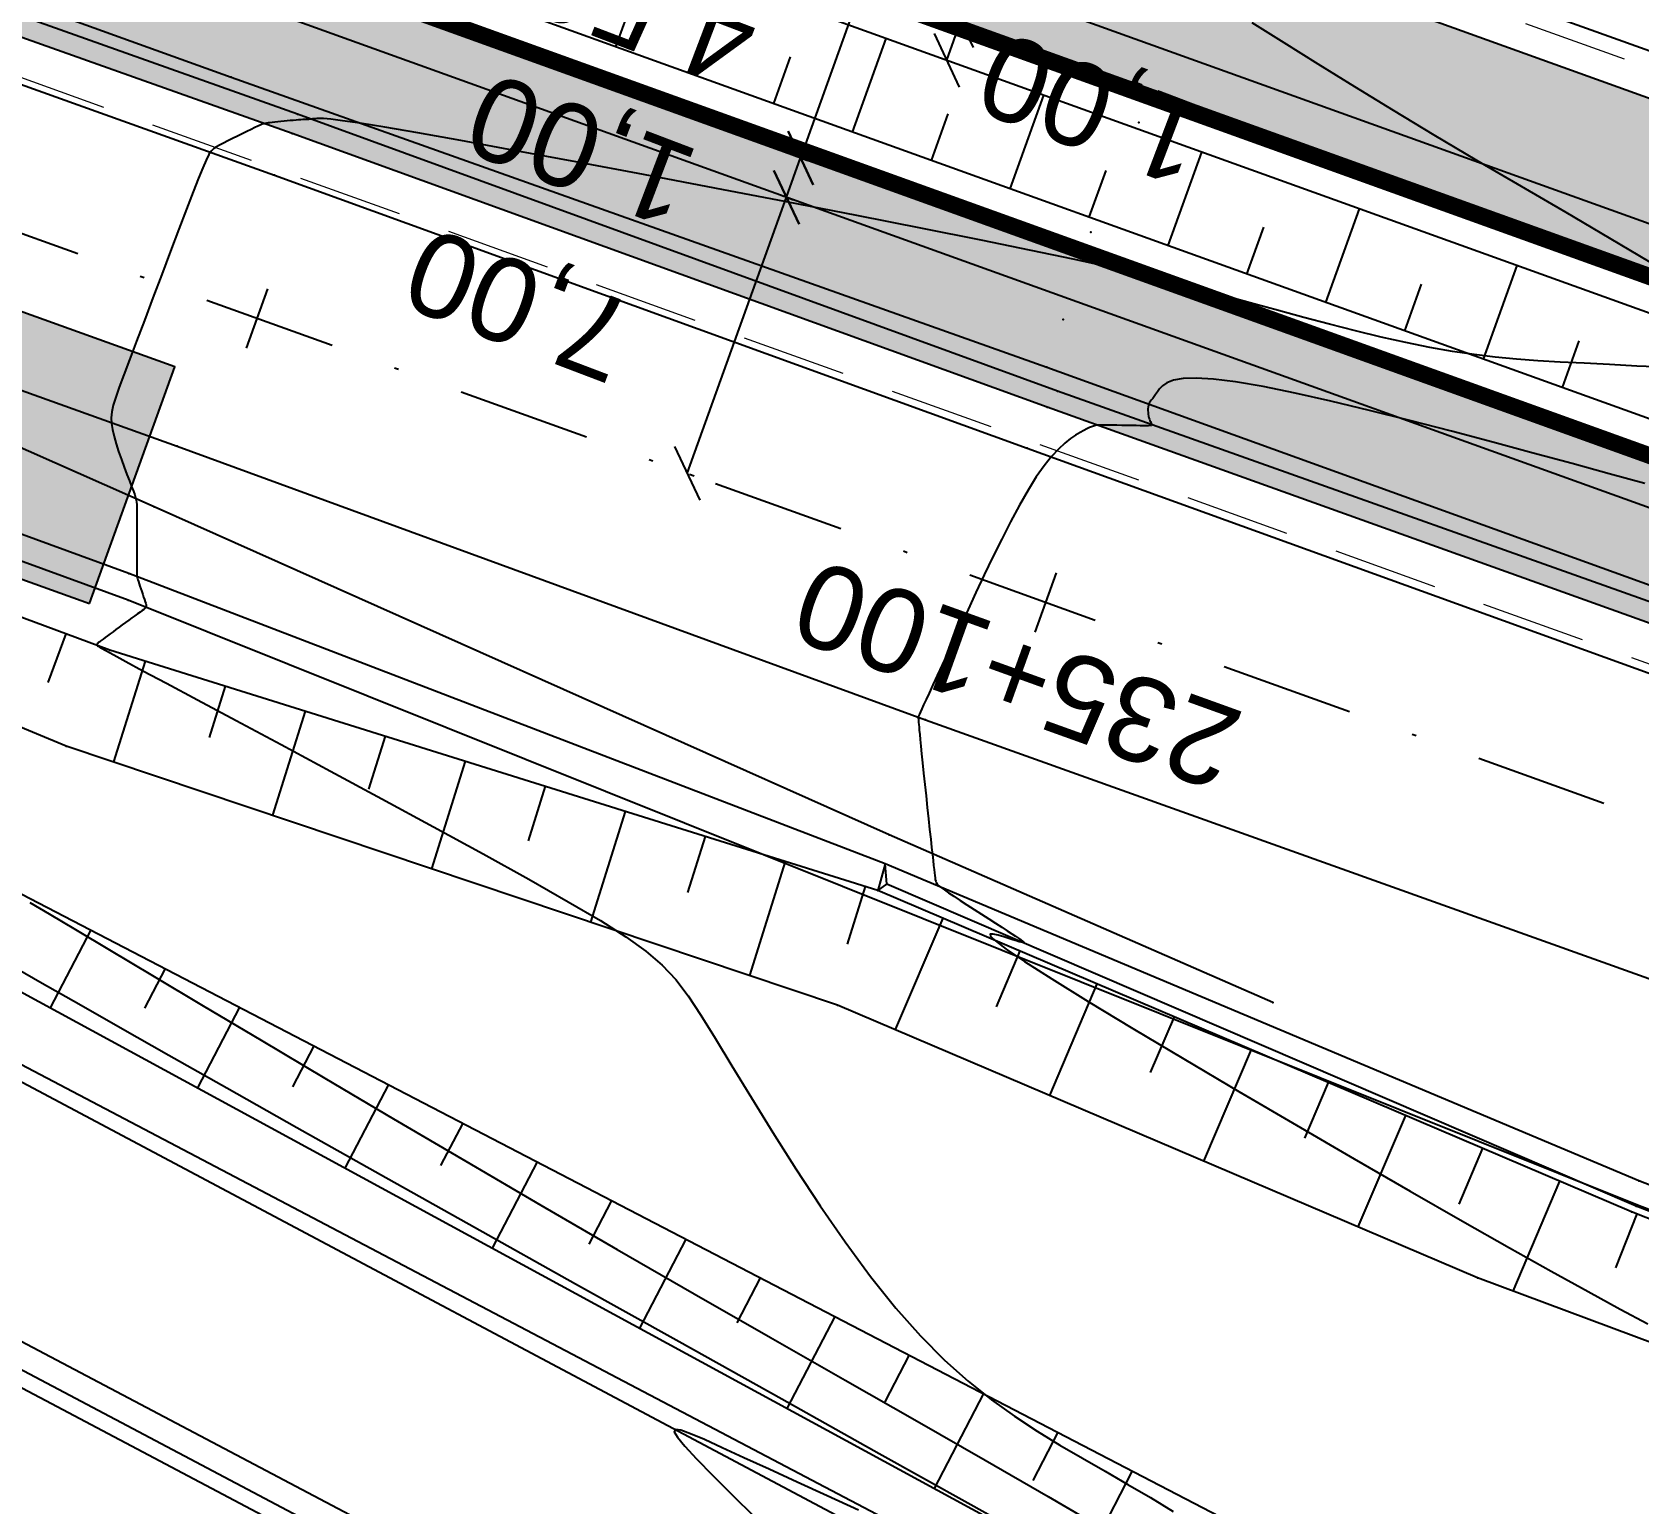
# Model space of a CAD drawing. Header units: metres. Extents: x 820373 to 834957, y 7564678 to 7566875.
# Drawn here: x 821713.69 to 821752.02, y 7564803.02 to 7564838.13 of the extents above; entities that cross this region are included whole.
import ezdxf
from ezdxf.enums import TextEntityAlignment as Align

# ---------------------------------------------------------------- set-up
doc = ezdxf.new("R2010")
doc.units = ezdxf.units.M
for name, pattern in [('XREF_GEO$0$DASHDOT', [25.4, 12.7, -6.35, 0, -6.35]), ('XREF_GEO$0$DASHED2', [0.375, 0.25, -0.125]), ('XREF_GEO$0$DGNStyle3', [83.551646, 59.679747, -23.871899])]:
    doc.linetypes.add(name, pattern=pattern)
for name, color, linetype, lineweight in [('XREF_GEO$0$COTAS', 42, 'Continuous', 0), ('XREF_GEO$0$F-HZ-ARRED-VALETA', 11, 'Continuous', 0), ('XREF_GEO$0$F-HZ-FAIXA', 11, 'XREF_GEO$0$DGNStyle3', 0)]:
    doc.layers.add(name, color=color, linetype=linetype, lineweight=lineweight)
for name, color, linetype in [('XREF_GEO$0$F-HZ-ACOSTAMENTO', 73, 'Continuous'), ('XREF_GEO$0$F-HZ-BARREIRA', 107, 'Continuous'), ('XREF_GEO$0$F-HZ-BORDO', 165, 'Continuous'), ('XREF_GEO$0$F-HZ-EIXO', 42, 'XREF_GEO$0$DASHDOT'), ('XREF_GEO$0$F-HZ-ESTACA', 73, 'Continuous'), ('XREF_GEO$0$F-HZ-OFFSET', 11, 'Continuous'), ('XREF_PAV$0$P-TH01_FXAD_227.95_237.15_C_PAV.TIPO-V', 214, 'Continuous'), ('XREF_PAV$0$P-TH01_FXAD_230.75_240.70_D_PAV.TIPO-V', 214, 'Continuous'), ('XREF_SON$0$P-PI_PROGRAMADO', 176, 'Continuous'), ('XREF_TOP$0$T-HD-VALETA_SARJETA', 132, 'Continuous'), ('XREF_TOP$0$T-HG-BARRANCO', 23, 'Continuous'), ('XREF_TOP$0$T-HG-CRISTA', 23, 'Continuous'), ('XREF_TOP$0$T-HG-PÉ', 23, 'Continuous'), ('XREF_TOP$0$T-HM-COTA', 252, 'Continuous'), ('XREF_TOP$0$T-HM-CURVA_INTERMEDIÁRIA', 252, 'Continuous'), ('XREF_TOP$0$T-HM-CURVA_MESTRA', 23, 'Continuous'), ('XREF_TOP$0$T-OA-DEFENSA', 31, 'Continuous'), ('XREF_TOP$0$T-SI-FAIXA', 23, 'Continuous'), ('XREF_TOP$0$T-SV-GUARD_RAIL', 23, 'Continuous'), ('XREF_TOP$0$T-SV-RUA_PAVIMENTADA', 23, 'Continuous')]:
    doc.layers.add(name, color=color, linetype=linetype)
doc.styles.add('XREF_GEO$0$ARIAL', font='arial.ttf')
doc.styles.add('XREF_GEO$0$Standard', font='arial.ttf')
doc.styles.add('XREF_GEO$0$Style-Arial', font='arial.ttf')
doc.styles.add('XREF_SON$0$ARIAL-1', font='arial.ttf')
doc.dimstyles.new('XREF_GEO$0$Standard', dxfattribs={"dimtxt": 0.18, "dimasz": 0.18, "dimexe": 0.18, "dimexo": 0.0625, "dimgap": 0.09, "dimtad": 0, "dimtih": 1, "dimtoh": 1, "dimdec": 4, "dimzin": 0, "dimdsep": 46, "dimtxsty": 'XREF_GEO$0$Standard', "dimcen": 0.09, "dimadec": 0, "dimazin": 0, "dimtfac": 1, "dimtdec": 4, "dimtofl": 0, "dimtmove": 0, "dimatfit": 3, "dimfxl": 1, "dimtolj": 1, "dimtzin": 0, "dimarcsym": 0})

# ---------------------------------------------------------------- blocks, each defined once
blk = doc.blocks.new('XREF_TOP$0$PONTO')
at = {"layer": 'XREF_TOP$0$T-HM-COTA'}
blk.add_point((0, 0), dxfattribs=at)
blk = doc.blocks.new('XREF_TOP')
at = {"layer": 'XREF_TOP$0$T-OA-DEFENSA', "transparency": 33554610}
h = blk.add_hatch(dxfattribs=at)
h.set_pattern_fill('AR-CONC', color=256, scale=0.25)
h.set_pattern_definition([(50, (0, 0), (1.7931504565, -0.15688033746), [0.1875, -2.0625]), (355, (0, 0), (-0.34687833403, 1.88048033425), [0.15, -1.65]), (100.45144446, (0.1494, -0.013), (1.4462721168, 1.72359997742), [0.15935048, -1.75285528]), (46.1842, (0, 0.5), (2.6681033267, -0.413798202), [0.28125, -3.09375]), (96.63563549, (0.2223, 0.4655), (2.3366548642, 2.4352965019), [0.239025855, -2.6292844]), (351.18416399, (0, 0.5), (2.3366548626, 2.4352965007), [0.225, -2.4750000025]), (21, (0.25, 0.375), (1.4922676303, -1.00654722666), [0.1875, -2.0625]), (326, (0.25, 0.375), (0.6082883298, 1.8128751126), [0.15, -1.65]), (71.45144474, (0.3744, 0.2911), (2.10055594182, 0.806327882), [0.159350475, -1.75285528]), (37.5, (0, 0), (0.030399638293, 0.83223463458), [0, -1.63, 0, -1.675, 0, -1.65625]), (7.5, (0, 0), (0.65767384361, 0.98602927971), [0, -0.955, 0, -1.5925, 0, -0.63125]), (327.5, (-0.5575, 0), (1.33455609043, -0.056387179336), [0, -0.625, 0, -1.95, 0, -2.5875]), (317.5, (-0.8075, 0), (1.45796542336, 0.25026245583), [0, -0.8125, 0, -1.295, 0, -1.8375])])
h.paths.add_polyline_path([(821172.574, 7565033.444), (821172.429, 7565033.04), (821190.536, 7565026.586), (821208.404, 7565020.208), (821226.574, 7565013.634), (821246.931, 7565006.231), (821265.304, 7564999.639), (821282.189, 7564993.678), (821304.076, 7564985.676), (821321.881, 7564979.311), (821341.651, 7564972.154), (821360.312, 7564965.422), (821378.22, 7564959.057), (821396.629, 7564952.39), (821418.184, 7564944.679), (821437.102, 7564937.89), (821455.234, 7564931.345), (821474.165, 7564924.527), (821491.7, 7564918.232), (821509.747, 7564911.684), (821528.163, 7564905.101), (821548.58, 7564897.727), (821566.649, 7564891.261), (821584.234, 7564884.946), (821607.538, 7564876.54), (821625.681, 7564869.957), (821643.393, 7564863.626), (821662.119, 7564856.809), (821680.072, 7564850.545), (821701.679, 7564842.692), (821720.022, 7564836.174), (821738.15, 7564829.562), (821756.034, 7564823.201), (821773.408, 7564816.895), (821796.267, 7564808.374), (821809.665, 7564803.38), (821809.93, 7564803.685), (821795.731, 7564808.991), (821773.86, 7564817.146), (821755.213, 7564823.876), (821737.897, 7564830.132), (821718.44, 7564837.056), (821701.072, 7564843.311), (821678.007, 7564851.629), (821661.079, 7564857.674), (821641.585, 7564864.709), (821624.397, 7564870.958), (821606.792, 7564877.336), (821584.88, 7564885.176), (821565.558, 7564892.111), (821548.772, 7564898.134), (821529.124, 7564905.299), (821509.708, 7564912.285), (821489.689, 7564919.488), (821471.871, 7564925.977), (821453.576, 7564932.462), (821436.443, 7564938.613), (821417.687, 7564945.326), (821394.707, 7564953.597), (821377.621, 7564959.792), (821359.587, 7564966.28), (821340.149, 7564973.165), (821322.365, 7564979.56), (821301.966, 7564986.976), (821282.242, 7564994.094), (821263.992, 7565000.725), (821245.445, 7565007.414), (821226.056, 7565014.586), (821208.678, 7565020.567), (821189.899, 7565027.261)])
at = {"layer": 'XREF_TOP$0$T-HD-VALETA_SARJETA'}
for points in [[(821809.665, 7564803.38, 851.144), (821809.528, 7564803.153, 851.119), (821796.225, 7564808.081, 850.588), (821773.322, 7564816.464, 849.592), (821755.951, 7564822.705, 848.805), (821737.905, 7564829.178, 847.945), (821719.889, 7564835.708, 847.039), (821701.472, 7564842.254, 845.998), (821679.836, 7564850.1, 844.741), (821662.013, 7564856.466, 843.667), (821643.271, 7564863.14, 842.629), (821625.457, 7564869.557, 841.616), (821607.368, 7564876.121, 840.667), (821584.079, 7564884.425, 839.466)], [(821792.288, 7564796.055, 850.524), (821768.998, 7564804.13, 849.506), (821752.017, 7564810.722, 848.797), (821734.037, 7564818.284, 847.942)], [(821792.035, 7564795.411, 850.42), (821768.787, 7564803.602, 849.359), (821751.954, 7564810.122, 848.67), (821734.08, 7564817.801, 847.842)], [(821768.689, 7564803.327, 849.495), (821751.847, 7564809.982, 848.781), (821733.867, 7564817.652, 847.925)]]:
    blk.add_polyline3d(points, dxfattribs=at)
blk.add_polyline3d([(821733.867, 7564817.652, 847.925), (821734.08, 7564817.801, 847.842), (821734.037, 7564818.284, 847.942)], close=True, dxfattribs=at)
at = {"layer": 'XREF_TOP$0$T-HG-BARRANCO'}
for p, q in [((821714.494, 7564823.772), (821714.064, 7564822.615)), ((821716.384, 7564823.12), (821715.632, 7564820.717)), ((821718.293, 7564822.523), (821717.911, 7564821.302)), ((821720.202, 7564821.926), (821719.425, 7564819.443)), ((821722.11, 7564821.329), (821721.716, 7564820.068)), ((821724.019, 7564820.732), (821723.218, 7564818.169)), ((821725.928, 7564820.135), (821725.521, 7564818.834)), ((821727.837, 7564819.538), (821727.01, 7564816.896)), ((821729.746, 7564818.941), (821729.326, 7564817.6)), ((821731.655, 7564818.344), (821730.803, 7564815.622)), ((821733.563, 7564817.747), (821733.131, 7564816.366)), ((821735.414, 7564816.992), (821734.278, 7564814.33)), ((821715.088, 7564816.712), (821714.121, 7564814.852)), ((821737.254, 7564816.207), (821736.686, 7564814.877)), ((821716.862, 7564815.79), (821716.37, 7564814.843)), ((821739.093, 7564815.422), (821737.958, 7564812.761)), ((821718.637, 7564814.867), (821717.636, 7564812.94)), ((821740.933, 7564814.638), (821740.365, 7564813.307)), ((821720.412, 7564813.945), (821719.903, 7564812.965)), ((821742.772, 7564813.853), (821741.637, 7564811.193)), ((821722.187, 7564813.023), (821721.15, 7564811.029)), ((821744.612, 7564813.068), (821744.045, 7564811.738)), ((821723.961, 7564812.101), (821723.435, 7564811.087)), ((821746.451, 7564812.283), (821745.317, 7564809.624)), ((821748.291, 7564811.499), (821747.724, 7564810.169)), ((821725.736, 7564811.179), (821724.665, 7564809.118)), ((821750.131, 7564810.714), (821749.013, 7564808.093)), ((821727.511, 7564810.256), (821726.967, 7564809.209)), ((821751.972, 7564809.932), (821751.465, 7564808.649)), ((821729.285, 7564809.334), (821728.18, 7564807.207)), ((821731.06, 7564808.412), (821730.499, 7564807.332)), ((821732.835, 7564807.49), (821731.695, 7564805.295)), ((821734.61, 7564806.568), (821734.031, 7564805.454)), ((821736.384, 7564805.646), (821735.209, 7564803.384)), ((821738.159, 7564804.723), (821737.563, 7564803.576)), ((821739.934, 7564803.801), (821738.724, 7564801.473))]:
    blk.add_line(p, q, dxfattribs=at)
at = {"layer": 'XREF_TOP$0$T-HG-CRISTA'}
for points in [[(821733.867, 7564817.652, 847.925), (821715.541, 7564823.384, 847.019), (821695.325, 7564830.885, 845.856), (821672.502, 7564837.941, 844.247)], [(821680.408, 7564832.037, 844.365), (821693.42, 7564826.744, 844.974), (821713.232, 7564817.676, 846.034), (821743.248, 7564802.079, 847.401), (821749.416, 7564796.627, 847.52), (821751.753, 7564795.964, 847.377), (821754.761, 7564795.387, 847.26), (821757.93, 7564795.987, 847.144), (821760.704, 7564798.099, 847.452), (821763.182, 7564801.018, 847.759)]]:
    blk.add_polyline3d(points, dxfattribs=at)
at = {"layer": 'XREF_TOP$0$T-HG-PÉ'}
for points in [[(821799.502, 7564784.209, 844.965), (821795.333, 7564784.556, 845.17), (821791.394, 7564785.862, 845.375), (821781.604, 7564790.186, 845.694), (821773.359, 7564795.169, 846.329), (821766.158, 7564798.783, 846.904), (821763.182, 7564801.018, 847.759), (821754.561, 7564806.02, 847.977), (821748.172, 7564808.407, 847.683), (821732.904, 7564814.916, 847.222), (821714.504, 7564821.096, 846.287), (821694.718, 7564829.313, 845.274), (821672.502, 7564837.941, 844.247)], [(821680.408, 7564832.037, 844.365), (821693.062, 7564825.731, 844.342), (821712.57, 7564815.695, 844.668), (821742.104, 7564799.635, 844.993), (821751.592, 7564789.055, 845.198)]]:
    blk.add_polyline3d(points, dxfattribs=at)
at = {"layer": 'XREF_TOP$0$T-HM-CURVA_INTERMEDIÁRIA', "flags": 128}
for points in [[(821713.637, 7564817.365), (821714.097, 7564817.092), (821714.721, 7564816.72), (821715.535, 7564816.234), (821716.558, 7564815.623), (821717.773, 7564814.898), (821719.153, 7564814.075), (821720.674, 7564813.172), (821722.31, 7564812.205), (821724.034, 7564811.191), (821725.822, 7564810.146), (821727.647, 7564809.087), (821729.484, 7564808.029), (821731.307, 7564806.986), (821733.089, 7564805.969), (821734.805, 7564804.99), (821736.428, 7564804.061), (821737.931, 7564803.193), (821739.29, 7564802.397)], [(821742.785, 7564838.359), (821743.547, 7564837.88), (821744.365, 7564837.37), (821745.235, 7564836.831), (821746.157, 7564836.266), (821747.129, 7564835.68), (821748.149, 7564835.075), (821749.21, 7564834.455), (821750.278, 7564833.834), (821751.316, 7564833.224), (821752.287, 7564832.638)], [(821752.634, 7564830.135), (821751.97, 7564830.161), (821751.319, 7564830.195), (821750.712, 7564830.227), (821750.147, 7564830.257), (821749.613, 7564830.29), (821749.099, 7564830.329), (821748.595, 7564830.376), (821748.089, 7564830.436), (821747.572, 7564830.511), (821747.032, 7564830.606), (821746.463, 7564830.721), (821745.869, 7564830.854), (821745.259, 7564831.002), (821744.643, 7564831.158), (821744.028, 7564831.321), (821743.424, 7564831.484), (821742.839, 7564831.644), (821742.283, 7564831.798), (821741.756, 7564831.941), (821741.234, 7564832.079), (821740.682, 7564832.219), (821740.068, 7564832.367), (821739.359, 7564832.529), (821738.522, 7564832.711), (821737.524, 7564832.921), (821736.333, 7564833.164), (821734.93, 7564833.444), (821733.361, 7564833.752), (821731.689, 7564834.077), (821729.974, 7564834.407), (821728.277, 7564834.73), (821726.661, 7564835.034), (821725.187, 7564835.308), (821723.915, 7564835.541), (821722.892, 7564835.723), (821722.103, 7564835.858), (821721.514, 7564835.953), (821721.095, 7564836.015), (821720.814, 7564836.051), (821720.64, 7564836.067), (821720.54, 7564836.07), (821720.483, 7564836.067), (821720.443, 7564836.063), (821720.413, 7564836.06), (821720.391, 7564836.058), (821720.376, 7564836.056), (821720.367, 7564836.054), (821720.362, 7564836.053), (821720.359, 7564836.052), (821720.358, 7564836.052), (821720.356, 7564836.051), (821720.353, 7564836.051), (821720.349, 7564836.05), (821720.343, 7564836.05), (821720.333, 7564836.05), (821720.321, 7564836.049), (821720.304, 7564836.048), (821720.283, 7564836.047), (821720.256, 7564836.046), (821720.225, 7564836.044), (821720.188, 7564836.042), (821720.145, 7564836.04), (821720.097, 7564836.037), (821720.043, 7564836.033), (821719.984, 7564836.028), (821719.919, 7564836.022), (821719.848, 7564836.016), (821719.774, 7564836.009), (821719.698, 7564836.001), (821719.622, 7564835.993), (821719.549, 7564835.986), (821719.48, 7564835.978), (821719.417, 7564835.972), (821719.363, 7564835.966), (821719.319, 7564835.962), (821719.282, 7564835.957), (821719.248, 7564835.951), (821719.214, 7564835.942), (821719.176, 7564835.929), (821719.131, 7564835.91), (821719.074, 7564835.885), (821719.003, 7564835.851), (821718.915, 7564835.809), (821718.813, 7564835.759), (821718.701, 7564835.704), (821718.585, 7564835.647), (821718.468, 7564835.589), (821718.356, 7564835.533), (821718.252, 7564835.481), (821718.162, 7564835.435), (821718.087, 7564835.395), (821718.024, 7564835.352), (821717.966, 7564835.293), (821717.907, 7564835.205), (821717.84, 7564835.076), (821717.759, 7564834.893), (821717.659, 7564834.645), (821717.531, 7564834.319), (821717.374, 7564833.908), (821717.191, 7564833.428), (821716.991, 7564832.901), (821716.782, 7564832.348), (821716.572, 7564831.791), (821716.369, 7564831.252), (821716.18, 7564830.752), (821716.013, 7564830.313), (821715.875, 7564829.951), (821715.766, 7564829.658), (821715.683, 7564829.422), (821715.625, 7564829.231), (821715.59, 7564829.07), (821715.576, 7564828.927), (821715.581, 7564828.79), (821715.604, 7564828.645), (821715.643, 7564828.482), (821715.693, 7564828.305), (821715.753, 7564828.121), (821715.818, 7564827.933), (821715.885, 7564827.75), (821715.95, 7564827.577), (821716.011, 7564827.42), (821716.063, 7564827.285), (821716.104, 7564827.177), (821716.135, 7564827.091), (821716.157, 7564827.022), (821716.172, 7564826.964), (821716.18, 7564826.911), (821716.184, 7564826.858), (821716.186, 7564826.798), (821716.185, 7564826.726), (821716.185, 7564826.638), (821716.185, 7564826.536), (821716.184, 7564826.423), (821716.184, 7564826.302), (821716.184, 7564826.177), (821716.184, 7564826.052), (821716.183, 7564825.931), (821716.183, 7564825.815), (821716.183, 7564825.71), (821716.183, 7564825.614), (821716.183, 7564825.528), (821716.183, 7564825.451), (821716.183, 7564825.384), (821716.183, 7564825.326), (821716.183, 7564825.278), (821716.183, 7564825.238), (821716.183, 7564825.206), (821716.184, 7564825.18), (821716.185, 7564825.159), (821716.188, 7564825.138), (821716.193, 7564825.116), (821716.2, 7564825.091), (821716.21, 7564825.06), (821716.224, 7564825.02), (821716.24, 7564824.969), (821716.26, 7564824.911), (821716.282, 7564824.847), (821716.304, 7564824.78), (821716.327, 7564824.713), (821716.348, 7564824.649), (821716.368, 7564824.59), (821716.385, 7564824.539), (821716.398, 7564824.499), (821716.407, 7564824.467), (821716.41, 7564824.441), (821716.407, 7564824.419), (821716.397, 7564824.399), (821716.378, 7564824.378), (821716.35, 7564824.354), (821716.312, 7564824.326), (821716.264, 7564824.29), (821716.206, 7564824.249), (821716.141, 7564824.202), (821716.07, 7564824.151), (821715.995, 7564824.097), (821715.918, 7564824.042), (821715.84, 7564823.985), (821715.763, 7564823.93), (821715.689, 7564823.876), (821715.618, 7564823.824), (821715.552, 7564823.774), (821715.49, 7564823.728), (821715.434, 7564823.686), (821715.383, 7564823.647), (821715.339, 7564823.614), (821715.303, 7564823.586), (821715.274, 7564823.563), (821715.253, 7564823.545), (821715.239, 7564823.531), (821715.232, 7564823.519), (821715.231, 7564823.51), (821715.236, 7564823.5), (821715.247, 7564823.49), (821715.263, 7564823.479), (821715.288, 7564823.463), (821715.342, 7564823.432), (821715.449, 7564823.372), (821715.634, 7564823.271), (821715.921, 7564823.116), (821716.333, 7564822.894), (821716.896, 7564822.593), (821717.634, 7564822.198), (821718.558, 7564821.704), (821719.631, 7564821.13), (821720.806, 7564820.499), (821722.033, 7564819.838), (821723.262, 7564819.171), (821724.446, 7564818.522), (821725.535, 7564817.918), (821726.48, 7564817.382), (821727.247, 7564816.931), (821727.853, 7564816.546), (821728.333, 7564816.201), (821728.719, 7564815.869), (821729.044, 7564815.523), (821729.341, 7564815.135), (821729.642, 7564814.679), (821729.982, 7564814.127), (821730.384, 7564813.463), (821730.847, 7564812.703), (821731.36, 7564811.876), (821731.911, 7564811.009), (821732.49, 7564810.129), (821733.087, 7564809.264), (821733.691, 7564808.441), (821734.291, 7564807.688), (821734.879, 7564807.024), (821735.455, 7564806.446), (821736.02, 7564805.942), (821736.576, 7564805.498), (821737.125, 7564805.105), (821737.669, 7564804.749), (821738.209, 7564804.42), (821738.748, 7564804.106), (821739.287, 7564803.795), (821739.826, 7564803.482), (821740.368, 7564803.164), (821740.914, 7564802.836)], [(821752.167, 7564827.358), (821751.316, 7564827.592), (821750.429, 7564827.834), (821749.502, 7564828.085), (821748.536, 7564828.344), (821747.548, 7564828.605), (821746.56, 7564828.86), (821745.595, 7564829.102), (821744.674, 7564829.323), (821743.82, 7564829.516), (821743.054, 7564829.673), (821742.399, 7564829.787), (821741.87, 7564829.852), (821741.458, 7564829.874), (821741.146, 7564829.861), (821740.919, 7564829.821), (821740.761, 7564829.761), (821740.655, 7564829.69), (821740.585, 7564829.615), (821740.536, 7564829.544), (821740.493, 7564829.484), (821740.455, 7564829.433), (821740.422, 7564829.391), (821740.392, 7564829.354), (821740.367, 7564829.322), (821740.347, 7564829.29), (821740.331, 7564829.258), (821740.319, 7564829.224), (821740.312, 7564829.186), (821740.308, 7564829.144), (821740.308, 7564829.1), (821740.311, 7564829.055), (821740.317, 7564829.01), (821740.325, 7564828.967), (821740.334, 7564828.928), (821740.345, 7564828.892), (821740.356, 7564828.862), (821740.367, 7564828.836), (821740.378, 7564828.815), (821740.388, 7564828.798), (821740.396, 7564828.784), (821740.402, 7564828.773), (821740.406, 7564828.764), (821740.406, 7564828.757), (821740.402, 7564828.751), (821740.392, 7564828.747), (821740.375, 7564828.743), (821740.349, 7564828.74), (821740.313, 7564828.739), (821740.264, 7564828.738), (821740.201, 7564828.738), (821740.123, 7564828.739), (821740.028, 7564828.74), (821739.92, 7564828.742), (821739.804, 7564828.745), (821739.684, 7564828.747), (821739.564, 7564828.749), (821739.449, 7564828.751), (821739.344, 7564828.752), (821739.251, 7564828.752), (821739.176, 7564828.751), (821739.114, 7564828.748), (821739.061, 7564828.741), (821739.013, 7564828.731), (821738.965, 7564828.715), (821738.913, 7564828.693), (821738.853, 7564828.663), (821738.78, 7564828.625), (821738.69, 7564828.577), (821738.583, 7564828.513), (821738.461, 7564828.43), (821738.325, 7564828.321), (821738.174, 7564828.18), (821738.01, 7564828.003), (821737.833, 7564827.784), (821737.646, 7564827.518), (821737.448, 7564827.201), (821737.242, 7564826.841), (821737.032, 7564826.449), (821736.82, 7564826.035), (821736.609, 7564825.608), (821736.403, 7564825.179), (821736.205, 7564824.758), (821736.017, 7564824.356), (821735.841, 7564823.981), (821735.68, 7564823.634), (821735.532, 7564823.318), (821735.399, 7564823.031), (821735.28, 7564822.776), (821735.176, 7564822.553), (821735.087, 7564822.361), (821735.014, 7564822.203), (821734.956, 7564822.077), (821734.911, 7564821.981), (821734.879, 7564821.909), (821734.856, 7564821.859), (821734.842, 7564821.827), (821734.834, 7564821.807), (821734.83, 7564821.796), (821734.828, 7564821.79), (821734.828, 7564821.785), (821734.827, 7564821.78), (821734.828, 7564821.773), (821734.828, 7564821.765), (821734.829, 7564821.753), (821734.831, 7564821.737), (821734.833, 7564821.716), (821734.836, 7564821.689), (821734.838, 7564821.654), (821734.842, 7564821.609), (821734.847, 7564821.549), (821734.854, 7564821.471), (821734.863, 7564821.373), (821734.875, 7564821.249), (821734.89, 7564821.096), (821734.909, 7564820.911), (821734.932, 7564820.693), (821734.958, 7564820.447), (821734.986, 7564820.182), (821735.015, 7564819.908), (821735.045, 7564819.631), (821735.074, 7564819.362), (821735.101, 7564819.108), (821735.126, 7564818.878), (821735.148, 7564818.679), (821735.167, 7564818.51), (821735.183, 7564818.367), (821735.196, 7564818.248), (821735.207, 7564818.15), (821735.216, 7564818.071), (821735.224, 7564818.006), (821735.23, 7564817.953), (821735.236, 7564817.91), (821735.245, 7564817.872), (821735.26, 7564817.838), (821735.284, 7564817.803), (821735.322, 7564817.764), (821735.377, 7564817.719), (821735.453, 7564817.664), (821735.552, 7564817.595), (821735.678, 7564817.511), (821735.826, 7564817.414), (821735.989, 7564817.307), (821736.161, 7564817.196), (821736.337, 7564817.083), (821736.51, 7564816.972), (821736.674, 7564816.867), (821736.823, 7564816.771), (821736.952, 7564816.688), (821737.062, 7564816.617), (821737.152, 7564816.558), (821737.223, 7564816.51), (821737.278, 7564816.471), (821737.316, 7564816.443), (821737.339, 7564816.422), (821737.347, 7564816.41), (821737.341, 7564816.404), (821737.322, 7564816.405), (821737.287, 7564816.413), (821737.237, 7564816.427), (821737.171, 7564816.447), (821737.088, 7564816.473), (821736.988, 7564816.505), (821736.869, 7564816.543), (821736.737, 7564816.583), (821736.618, 7564816.611), (821736.546, 7564816.609), (821736.552, 7564816.56), (821736.669, 7564816.447), (821736.93, 7564816.252), (821737.367, 7564815.957), (821738.012, 7564815.544), (821738.885, 7564815.005), (821739.952, 7564814.359), (821741.166, 7564813.632), (821742.481, 7564812.854), (821743.85, 7564812.05), (821745.225, 7564811.248), (821746.561, 7564810.475), (821747.81, 7564809.76), (821748.934, 7564809.123), (821749.932, 7564808.565), (821750.811, 7564808.08), (821751.577, 7564807.663), (821752.238, 7564807.309)]]:
    blk.add_lwpolyline(points, dxfattribs=at)
at = {"layer": 'XREF_TOP$0$T-HM-CURVA_MESTRA', "flags": 128}
for points in [[(821713.1, 7564815.912), (821713.928, 7564815.442), (821714.805, 7564814.943), (821715.792, 7564814.38), (821716.948, 7564813.724), (821718.332, 7564812.94), (821720.004, 7564811.997), (821721.998, 7564810.877), (821724.246, 7564809.616), (821726.654, 7564808.269), (821729.128, 7564806.886), (821731.574, 7564805.519), (821733.899, 7564804.221), (821736.008, 7564803.044), (821737.808, 7564802.039)], [(821733.404, 7564802.868), (821732.654, 7564803.208), (821731.938, 7564803.534), (821731.272, 7564803.84), (821730.671, 7564804.117), (821730.152, 7564804.355), (821729.726, 7564804.549), (821729.397, 7564804.689), (821729.167, 7564804.772), (821729.037, 7564804.79), (821729.009, 7564804.737), (821729.083, 7564804.607), (821729.26, 7564804.393), (821729.542, 7564804.09), (821729.926, 7564803.696), (821730.393, 7564803.228), (821730.919, 7564802.707)]]:
    blk.add_lwpolyline(points, dxfattribs=at)
at = {"layer": 'XREF_TOP$0$T-OA-DEFENSA', "ltscale": 22}
for points in [[(821584.88, 7564885.176, 839.396), (821606.792, 7564877.336, 840.516), (821624.397, 7564870.958, 841.461), (821641.585, 7564864.709, 842.483), (821661.079, 7564857.674, 843.667), (821678.007, 7564851.629, 844.543), (821701.072, 7564843.311, 845.891), (821718.44, 7564837.056, 846.861), (821737.897, 7564830.132, 847.88), (821755.213, 7564823.876, 848.755)], [(821756.034, 7564823.201, 848.753), (821738.15, 7564829.562, 847.889), (821720.022, 7564836.174, 846.983), (821701.679, 7564842.692, 845.928), (821680.072, 7564850.545, 844.666), (821662.119, 7564856.809, 843.598), (821643.393, 7564863.626, 842.57), (821625.681, 7564869.957, 841.592), (821607.538, 7564876.54, 840.619), (821584.234, 7564884.946, 839.373)]]:
    blk.add_polyline3d(points, dxfattribs=at)
at = {"layer": 'XREF_TOP$0$T-SI-FAIXA'}
for points in [[(821854.116, 7564800.967, 852.014), (821854.112, 7564800.969, 852.014), (821836.326, 7564807.429, 851.414), (821817.256, 7564814.336, 850.74), (821799.779, 7564820.585, 849.953), (821776.872, 7564828.949, 848.981), (821759.28, 7564835.166, 848.161), (821741.395, 7564841.58, 847.254), (821722.358, 7564848.361, 846.254), (821704.98, 7564854.545, 845.271), (821682.487, 7564862.582, 843.994), (821664.411, 7564869.052, 843.01), (821646.388, 7564875.488, 841.973), (821628.16, 7564882.08, 841.095), (821610.18, 7564888.596, 840.135), (821588.019, 7564896.526, 838.829)], [(821583.895, 7564883.794, 839.535), (821607.03, 7564875.292, 840.736), (821625.105, 7564868.828, 841.664), (821642.745, 7564862.413, 842.68), (821661.673, 7564855.618, 843.743), (821679.443, 7564849.149, 844.777), (821701.059, 7564841.316, 846.037), (821719.471, 7564834.715, 847.091), (821737.428, 7564828.202, 847.984), (821755.499, 7564821.669, 848.858), (821772.923, 7564815.467, 849.638), (821795.88, 7564807.241, 850.635), (821812.266, 7564801.35, 851.29), (821830.856, 7564794.721, 851.929), (821847.926, 7564788.467, 852.514), (821849.419, 7564787.915, 852.552)], [(821581.073, 7564877.3, 839.573), (821604.62, 7564868.839, 840.773), (821622.837, 7564862.212, 841.711), (821640.69, 7564855.753, 842.725), (821659.647, 7564848.985, 843.811), (821677.54, 7564842.533, 844.847), (821697.005, 7564835.479, 845.967), (821717.149, 7564828.248, 847.096), (821734.999, 7564821.718, 848.009), (821753.351, 7564815.157, 848.874), (821770.322, 7564809.043, 849.616), (821793.554, 7564800.664, 850.633), (821809.953, 7564794.828, 851.314), (821828.583, 7564788.093, 851.954), (821845.94, 7564781.791, 852.492), (821847.063, 7564781.369, 852.523)], [(821732.832, 7564796.647, 844.955), (821709.408, 7564809.009, 844.854), (821690.191, 7564819.037, 844.552), (821672.044, 7564828.584, 844.151), (821655.389, 7564837.337, 843.508), (821636.793, 7564847.122, 842.494), (821619.749, 7564855.617, 841.473), (821602.614, 7564863.299, 840.618), (821579.515, 7564872.404, 839.313)], [(821735.734, 7564801.218, 845.034), (821711.826, 7564813.928, 844.923), (821692.024, 7564824.089, 844.622), (821674.239, 7564833.368, 844.241), (821657.285, 7564841.994, 843.584), (821639.098, 7564851.741, 842.604), (821621.816, 7564860.462, 841.602), (821604.62, 7564868.839, 840.773)], [(821743.289, 7564814.98, 848.388), (821734.137, 7564818.979, 847.951), (821716.598, 7564826.802, 847.022), (821697.005, 7564835.479, 845.967)]]:
    blk.add_polyline3d(points, dxfattribs=at)
at = {"layer": 'XREF_TOP$0$T-SV-GUARD_RAIL', "elevation": 848.683}
blk.add_lwpolyline([(821751.988, 7564810.146), (821715.976, 7564824.58)], dxfattribs=at)
at = {"layer": 'XREF_TOP$0$T-SV-GUARD_RAIL', "ltscale": 22}
blk.add_polyline3d([(821732.275, 7564795.811, 844.855), (821708.957, 7564808.147, 844.735), (821689.718, 7564818.112, 844.462), (821671.95, 7564827.615, 844.068), (821655.399, 7564836.085, 843.549), (821636.261, 7564846.227, 842.381), (821619.228, 7564854.35, 841.311), (821611.298, 7564857.124, 841.133)], dxfattribs=at)
at = {"layer": 'XREF_TOP$0$T-SV-GUARD_RAIL'}
for points in [[(821715.976, 7564824.58, 846.976), (821695.754, 7564831.955, 845.854), (821676.027, 7564839.183, 844.704), (821657.978, 7564845.458, 843.714), (821650.202, 7564848.307, 843.324)], [(821768.817, 7564803.716, 849.353), (821751.988, 7564810.146, 848.683)]]:
    blk.add_polyline3d(points, dxfattribs=at)
at = {"layer": 'XREF_TOP$0$T-SV-RUA_PAVIMENTADA', "ltscale": 22}
for points in [[(821587.764, 7564895.811, 838.818), (821609.888, 7564887.7, 840.093), (821627.853, 7564881.085, 841.039), (821646.258, 7564874.63, 841.935), (821664.073, 7564868.051, 842.979), (821682.127, 7564861.698, 843.93), (821704.79, 7564853.621, 845.215), (821722.004, 7564847.361, 846.193), (821740.972, 7564840.626, 847.192), (821758.949, 7564834.152, 848.085), (821776.627, 7564827.875, 848.938), (821799.485, 7564819.619, 849.896), (821819.996, 7564812.319, 850.801)], [(821747.893, 7564777.237, 845.068), (821747.125, 7564779.618, 845.05), (821746.163, 7564781.927, 845.032), (821745.015, 7564784.15, 845.015), (821743.688, 7564786.27, 844.998), (821742.19, 7564788.274, 844.982), (821740.524, 7564790.157, 844.966), (821738.707, 7564791.895, 844.95), (821736.753, 7564793.478, 844.935), (821734.675, 7564794.893, 844.92), (821732.487, 7564796.131, 844.905), (821709.11, 7564808.497, 844.825), (821689.959, 7564818.384, 844.547), (821671.929, 7564827.72, 844.108), (821655.609, 7564836.287, 843.547), (821636.557, 7564846.598, 842.467), (821619.569, 7564855.335, 841.465), (821602.379, 7564862.641, 840.562), (821579.333, 7564871.688, 839.332)], [(821734.037, 7564818.284, 847.942), (821715.994, 7564825.21, 846.99), (821695.843, 7564832.575, 845.916), (821676.155, 7564839.713, 844.753), (821658.389, 7564846.105, 843.74), (821649.839, 7564848.594, 843.226), (821649.648, 7564848.512, 843.215), (821649.475, 7564848.396, 843.205), (821649.328, 7564848.25, 843.196), (821649.21, 7564848.079, 843.188), (821649.125, 7564847.888, 843.182), (821649.072, 7564847.476, 843.175), (821649.213, 7564847.136, 843.175), (821649.504, 7564846.846, 843.183), (821649.861, 7564846.609, 843.197), (821650.175, 7564846.432, 843.215), (821657.667, 7564842.425, 843.606), (821674.438, 7564833.795, 844.213), (821692.431, 7564824.555, 844.598), (821712.017, 7564814.237, 844.912), (821736.001, 7564801.636, 845)]]:
    blk.add_polyline3d(points, dxfattribs=at)
at = {"layer": 'XREF_TOP$0$T-HM-COTA', "rotation": 155.5308333333333}
for p in [(821718.44, 7564837.056, 846.861), (821720.022, 7564836.174, 846.983), (821740.09, 7564835.969, 846.273), (821719.889, 7564835.708, 847.039), (821719.471, 7564834.715, 847.091), (821738.948, 7564833.352, 846.636), (821738.287, 7564831.269, 847.871), (821737.897, 7564830.132, 847.88), (821738.15, 7564829.562, 847.889), (821737.905, 7564829.178, 847.945), (821717.149, 7564828.248, 847.096), (821737.428, 7564828.202, 847.984), (821716.598, 7564826.802, 847.022), (821715.994, 7564825.21, 846.99), (821715.976, 7564824.58, 846.976), (821715.541, 7564823.384, 847.019), (821734.999, 7564821.718, 848.009), (821714.504, 7564821.096, 846.287), (821734.137, 7564818.979, 847.951), (821734.037, 7564818.284, 847.942), (821734.08, 7564817.801, 847.842), (821733.867, 7564817.652, 847.925), (821732.904, 7564814.916, 847.222), (821743.289, 7564814.98, 848.388), (821752.017, 7564810.722, 848.797), (821751.954, 7564810.122, 848.67), (821751.988, 7564810.146, 848.683), (821751.847, 7564809.982, 848.781), (821748.172, 7564808.407, 847.683)]:
    blk.add_blockref('XREF_TOP$0$PONTO', p, dxfattribs=at)
blk = doc.blocks.new('XREF_SON$0$P-PI_PROGRAMADO')
at = {"layer": 'XREF_SON$0$P-PI_PROGRAMADO'}
h = blk.add_hatch(color=256, dxfattribs=at)
h.dxf.hatch_style = 1
h.paths.add_polyline_path([(0, 3), (-3, 3), (-3, -3), (0, -3)])
h = blk.add_hatch(color=256, dxfattribs=at)
h.dxf.hatch_style = 1
h.paths.add_polyline_path([(3, 3), (0, 3), (0, -3), (3, -3)])
blk.add_lwpolyline([(-3, 3), (-3, -3), (3, -3), (3, 3)], close=True, dxfattribs=at)
blk.add_point((0, 0), dxfattribs=at)
blk.add_point((0, 0), dxfattribs=at)
at = {"layer": 'XREF_SON$0$P-PI_PROGRAMADO', "style": 'XREF_SON$0$ARIAL-1'}
blk.add_attdef('NOME', text='', height=2.5, rotation=0.0003, dxfattribs=at).set_placement((8.485, 8.485), align=Align.BOTTOM_LEFT)
blk = doc.blocks.new('XREF_SON')
at = {"layer": 'XREF_SON$0$P-PI_PROGRAMADO'}
ref = blk.add_blockref('XREF_SON$0$P-PI_PROGRAMADO', (821713.251, 7564828.334), dxfattribs=dict(at, rotation=160.2064746284141))
ref.add_attrib('NOME', 'PI-025', dxfattribs={"height": 2.5, "rotation": 160.2067, "style": 'XREF_SON$0$ARIAL-1'}).set_placement((821698.282, 7564809.626), align=Align.BOTTOM_LEFT)
blk = doc.blocks.new('XREF_GEO$0$_Oblique')
at = {"color": 0, "linetype": 'ByBlock', "lineweight": -2}
blk.add_line((-0.5, -0.5), (0.5, 0.5), dxfattribs=at)
blk = doc.blocks.new('*D900')
at = {"layer": 'Defpoints', "color": 0, "transparency": 16777216}
for p in [(821735.845, 7564838.398), (821735.845, 7564838.398), (821735.507, 7564837.457)]:
    blk.add_point(p, dxfattribs=at)
at = {"layer": 'XREF_GEO$0$COTAS', "color": 0, "lineweight": -2, "transparency": 16777216}
for p, q in [((821735.507, 7564837.457), (821735.845, 7564838.398)), ((821735.904, 7564838.376), (821736.015, 7564838.337)), ((821735.448, 7564837.478), (821735.337, 7564837.518))]:
    blk.add_line(p, q, dxfattribs=at)
for p, rotation in [((821735.845, 7564838.398), 70.20636277434348), ((821735.507, 7564837.457), 250.2063627743435)]:
    blk.add_blockref('XREF_GEO$0$_Oblique', p, dxfattribs=dict(at, rotation=rotation))
at = {"layer": 'XREF_GEO$0$COTAS', "color": 0, "transparency": 16777216, "insert": (821739.044, 7564836.45), "char_height": 2, "attachment_point": 5, "rotation": 159.1816, "style": 'XREF_GEO$0$Style-Arial'}
blk.add_mtext('\\A1;1,00', dxfattribs=at)
blk = doc.blocks.new('*D901')
at = {"layer": 'Defpoints', "color": 0, "transparency": 16777216}
for p in [(821733.504, 7564839.24), (821733.504, 7564839.24), (821732.024, 7564835.127)]:
    blk.add_point(p, dxfattribs=at)
at = {"layer": 'XREF_GEO$0$COTAS', "color": 0, "lineweight": -2, "transparency": 16777216}
for p, q in [((821732.024, 7564835.127), (821733.504, 7564839.24)), ((821733.562, 7564839.219), (821733.673, 7564839.179)), ((821731.965, 7564835.149), (821731.854, 7564835.188))]:
    blk.add_line(p, q, dxfattribs=at)
for p, rotation in [((821733.504, 7564839.24), 70.20636277434348), ((821732.024, 7564835.127), 250.2063627743435)]:
    blk.add_blockref('XREF_GEO$0$_Oblique', p, dxfattribs=dict(at, rotation=rotation))
at = {"layer": 'XREF_GEO$0$COTAS', "color": 0, "transparency": 16777216, "insert": (821728.322, 7564838.831), "char_height": 2, "attachment_point": 5, "rotation": 159.1816, "style": 'XREF_GEO$0$Style-Arial'}
blk.add_mtext('\\A1;4,50', dxfattribs=at)
blk = doc.blocks.new('*D902')
at = {"layer": 'Defpoints', "color": 0, "transparency": 16777216}
for p in [(821732.023, 7564835.128), (821732.023, 7564835.128), (821731.685, 7564834.187)]:
    blk.add_point(p, dxfattribs=at)
at = {"layer": 'XREF_GEO$0$COTAS', "color": 0, "lineweight": -2, "transparency": 16777216}
for p, q in [((821731.685, 7564834.187), (821732.023, 7564835.128)), ((821732.082, 7564835.107), (821732.193, 7564835.067)), ((821731.626, 7564834.208), (821731.515, 7564834.248))]:
    blk.add_line(p, q, dxfattribs=at)
for p, rotation in [((821732.023, 7564835.128), 70.20636277434348), ((821731.685, 7564834.187), 250.2063627743435)]:
    blk.add_blockref('XREF_GEO$0$_Oblique', p, dxfattribs=dict(at, rotation=rotation))
at = {"layer": 'XREF_GEO$0$COTAS', "color": 0, "transparency": 16777216, "insert": (821726.841, 7564835.478), "char_height": 2, "attachment_point": 5, "rotation": 159.1816, "style": 'XREF_GEO$0$Style-Arial'}
blk.add_mtext('\\A1;1,00', dxfattribs=at)
blk = doc.blocks.new('*D903')
at = {"layer": 'Defpoints', "color": 0, "transparency": 16777216}
for p in [(821731.685, 7564834.187), (821731.685, 7564834.187), (821729.315, 7564827.6)]:
    blk.add_point(p, dxfattribs=at)
at = {"layer": 'XREF_GEO$0$COTAS', "color": 0, "lineweight": -2, "transparency": 16777216}
for p, q in [((821729.315, 7564827.6), (821731.685, 7564834.187)), ((821731.744, 7564834.166), (821731.855, 7564834.126)), ((821729.373, 7564827.579), (821729.484, 7564827.539))]:
    blk.add_line(p, q, dxfattribs=at)
for p, rotation in [((821731.685, 7564834.187), 70.20636277434348), ((821729.315, 7564827.6), 250.2063627743435)]:
    blk.add_blockref('XREF_GEO$0$_Oblique', p, dxfattribs=dict(at, rotation=rotation))
at = {"layer": 'XREF_GEO$0$COTAS', "color": 0, "transparency": 16777216, "insert": (821725.365, 7564831.782), "char_height": 2, "attachment_point": 5, "rotation": 159.1816, "style": 'XREF_GEO$0$Style-Arial'}
blk.add_mtext('\\A1;7,00', dxfattribs=at)
blk = doc.blocks.new('XREF_GEO$0$AeccTickLine')
at = {"layer": 'XREF_GEO$0$F-HZ-ESTACA', "lineweight": -2}
blk.add_line((0, 1), (0, -1), dxfattribs=at)
blk = doc.blocks.new('XREF_PAV')
at = {"layer": 'XREF_PAV$0$P-TH01_FXAD_227.95_237.15_C_PAV.TIPO-V'}
h = blk.add_hatch(color=256, dxfattribs=at)
h.dxf.hatch_style = 1
edge = h.paths.add_edge_path()
edge.add_line((821289.891, 7565002.789), (821286.787, 7565003.9))
edge.add_line((821286.787, 7565003.9), (821267.645, 7565010.838))
edge.add_line((821267.645, 7565010.838), (821249.496, 7565017.326))
edge.add_line((821249.496, 7565017.326), (821229.565, 7565024.458))
edge.add_line((821229.565, 7565024.458), (821211.612, 7565030.985))
edge.add_line((821211.612, 7565030.985), (821193.345, 7565037.622))
edge.add_line((821193.345, 7565037.622), (821176.302, 7565043.804))
edge.add_line((821176.302, 7565043.804), (821175.084, 7565040.419))
edge.add_arc((822159.114, 7567875.5), 3001, 250.858597, 251.487674)
edge.add_arc((820254.062, 7562185.968), 2999, 70.206475, 71.487674, ccw=False)
edge.add_line((821269.618, 7565007.784), (821326.073, 7564987.466))
edge.add_arc((820310.517, 7562165.65), 2999, 68.925275, 70.206475, ccw=False)
edge.add_arc((822468.028, 7567764.324), 3001, 248.925275, 250.206475)
edge.add_line((821451.795, 7564940.626), (821821.613, 7564807.53))
edge.add_line((821821.613, 7564807.53), (821824.64, 7564810.16))
edge.add_line((821824.64, 7564810.16), (821825.024, 7564810.495))
edge.add_line((821825.024, 7564810.495), (821819.996, 7564812.319))
edge.add_line((821819.996, 7564812.319), (821799.485, 7564819.619))
edge.add_line((821799.485, 7564819.619), (821776.627, 7564827.875))
edge.add_line((821776.627, 7564827.875), (821758.949, 7564834.152))
edge.add_line((821758.949, 7564834.152), (821740.972, 7564840.626))
edge.add_line((821740.972, 7564840.626), (821722.004, 7564847.361))
edge.add_line((821722.004, 7564847.361), (821704.79, 7564853.621))
edge.add_line((821704.79, 7564853.621), (821682.127, 7564861.698))
edge.add_line((821682.127, 7564861.698), (821669.793, 7564866.038))
edge.add_line((821669.793, 7564866.038), (821664.073, 7564868.051))
edge.add_line((821664.073, 7564868.051), (821646.258, 7564874.63))
edge.add_line((821646.258, 7564874.63), (821627.853, 7564881.085))
edge.add_line((821627.853, 7564881.085), (821609.888, 7564887.7))
edge.add_line((821609.888, 7564887.7), (821587.764, 7564895.811))
edge.add_line((821587.764, 7564895.811), (821569.565, 7564902.095))
edge.add_line((821569.565, 7564902.095), (821551.728, 7564908.684))
edge.add_line((821551.728, 7564908.684), (821533.171, 7564915.36))
edge.add_line((821533.171, 7564915.36), (821514.215, 7564922.227))
edge.add_line((821514.215, 7564922.227), (821493.198, 7564929.568))
edge.add_line((821493.198, 7564929.568), (821476.254, 7564935.716))
edge.add_line((821476.254, 7564935.716), (821457.399, 7564942.494))
edge.add_line((821457.399, 7564942.494), (821439.579, 7564948.954))
edge.add_line((821439.579, 7564948.954), (821421.515, 7564955.504))
edge.add_line((821421.515, 7564955.504), (821399.271, 7564963.439))
edge.add_line((821399.271, 7564963.439), (821381.915, 7564969.772))
edge.add_line((821381.915, 7564969.772), (821363.37, 7564976.497))
edge.add_line((821363.37, 7564976.497), (821344.074, 7564983.486))
edge.add_line((821344.074, 7564983.486), (821326.014, 7564989.913))
edge.add_line((821326.014, 7564989.913), (821304.889, 7564997.423))
edge.add_line((821304.889, 7564997.423), (821302.356, 7564998.329))
edge.add_line((821302.356, 7564998.329), (821289.891, 7565002.789))
at = {"layer": 'XREF_PAV$0$P-TH01_FXAD_230.75_240.70_D_PAV.TIPO-V'}
h = blk.add_hatch(color=256, dxfattribs=at)
h.dxf.hatch_style = 1
h.paths.add_polyline_path([(821172.232, 7565032.493), (821190.302, 7565026.08), (821208.155, 7565019.712), (821226.38, 7565013.047), (821246.747, 7565005.925), (821265.181, 7564999.142), (821281.479, 7564993.333), (821285.836, 7564991.751), (821298.329, 7564987.216), (821299.349, 7564986.846), (821303.869, 7564985.205), (821321.835, 7564978.694), (821341.62, 7564971.579), (821360.072, 7564964.943), (821378.207, 7564958.482), (821396.312, 7564951.937), (821417.96, 7564944.158), (821436.76, 7564937.36), (821455.163, 7564930.752), (821473.844, 7564924.014), (821491.507, 7564917.585), (821509.413, 7564911.252), (821527.888, 7564904.466), (821548.419, 7564897.121), (821566.468, 7564890.746), (821584.079, 7564884.425), (821607.368, 7564876.121), (821625.457, 7564869.557), (821643.271, 7564863.14), (821662.013, 7564856.466), (821665.876, 7564855.086), (821679.836, 7564850.1), (821701.472, 7564842.254), (821719.889, 7564835.708), (821737.905, 7564829.178), (821755.951, 7564822.705), (821773.322, 7564816.464), (821796.225, 7564808.081), (821809.528, 7564803.153), (821809.665, 7564803.38), (821812.663, 7564802.222), (821814.719, 7564801.487), (821817.847, 7564804.221), (821173.579, 7565036.236)])
blk = doc.blocks.new('XREF_GEO')
at = {"layer": 'XREF_GEO$0$F-HZ-ACOSTAMENTO'}
for p, q in [((821850.991, 7564792.285), (821173.579, 7565036.236)), ((821852.48, 7564796.421), (821451.795, 7564940.626))]:
    blk.add_line(p, q, dxfattribs=at)
at = {"layer": 'XREF_GEO$0$F-HZ-ARRED-VALETA', "lineweight": -3, "ltscale": 0.25}
blk.add_line((821818.706, 7564804.974), (821173.917, 7565037.177), dxfattribs=at)
at = {"layer": 'XREF_GEO$0$F-HZ-ARRED-VALETA', "lineweight": -3, "ltscale": 0.25, "flags": 128}
blk.add_lwpolyline([(821820.753, 7564806.777), (821451.456, 7564939.685)], dxfattribs=at)
at = {"layer": 'XREF_GEO$0$F-HZ-BARREIRA', "linetype": 'Continuous', "ltscale": 5, "const_width": 0.38}
for points in [[(821818.01, 7564804.364), (821173.643, 7565036.415)], [(821821.45, 7564807.387), (821451.731, 7564940.447)]]:
    blk.add_lwpolyline(points, dxfattribs=at)
at = {"layer": 'XREF_GEO$0$F-HZ-BORDO'}
blk.add_line((821850.653, 7564791.344), (821173.24, 7565035.295), dxfattribs=at)
blk.add_lwpolyline([(821852.819, 7564797.362), (821452.134, 7564941.567)], dxfattribs=at)
at = {"layer": 'XREF_GEO$0$F-HZ-EIXO', "ltscale": 0.25, "flags": 128}
blk.add_lwpolyline([(821848.282, 7564784.757), (821170.87, 7565028.709)], dxfattribs=at)
at = {"layer": 'XREF_GEO$0$F-HZ-FAIXA', "linetype": 'XREF_GEO$0$DASHED2', "ltscale": 10}
blk.add_line((821849.467, 7564788.051), (821172.055, 7565032.002), dxfattribs=at)
at = {"layer": 'XREF_GEO$0$F-HZ-FAIXA', "linetype": 'XREF_GEO$0$DASHED2', "ltscale": 10, "flags": 128}
blk.add_lwpolyline([(821854.004, 7564800.655), (821453.319, 7564944.86, -0.00559), (821390.531, 7564968.253, 0.00559), (821327.597, 7564991.701), (821271.142, 7565012.018, 0.00559), (821207.699, 7565034.053, -0.002741), (821176.608, 7565044.653)], format="xyb", dxfattribs=at)
at = {"layer": 'XREF_GEO$0$F-HZ-OFFSET', "linetype": 'Continuous', "lineweight": -3}
for p, q in [((821729.499, 7564837.1), (821730.302, 7564839.33)), ((821727.617, 7564837.777), (821728.018, 7564838.892)), ((821733.262, 7564835.744), (821734.065, 7564837.975)), ((821731.38, 7564836.422), (821731.782, 7564837.537)), ((821737.025, 7564834.389), (821737.829, 7564836.621)), ((821735.144, 7564835.067), (821735.545, 7564836.182)), ((821740.789, 7564833.034), (821741.593, 7564835.266)), ((821738.907, 7564833.712), (821739.309, 7564834.828)), ((821744.552, 7564831.679), (821745.356, 7564833.912)), ((821742.67, 7564832.356), (821743.073, 7564833.473)), ((821748.316, 7564830.323), (821749.12, 7564832.557)), ((821746.434, 7564831.001), (821746.836, 7564832.118)), ((821750.197, 7564829.646), (821750.6, 7564830.763))]:
    blk.add_line(p, q, dxfattribs=at)
at = {"layer": 'XREF_GEO$0$F-HZ-ESTACA', "linetype": 'Continuous', "lineweight": -3, "xscale": 0.7499999999999999, "yscale": 0.7499999999999999, "zscale": 0.7499999999999999, "rotation": 160.1949300279233}
for p in [(821719.055, 7564831.295), (821737.872, 7564824.519)]:
    blk.add_blockref('XREF_GEO$0$AeccTickLine', p, dxfattribs=at)
at = {"layer": 'XREF_GEO$0$F-HZ-ESTACA', "linetype": 'Continuous', "lineweight": -3, "insert": (821736.839, 7564821.847), "char_height": 2, "attachment_point": 2, "rotation": 160.1949, "style": 'XREF_GEO$0$ARIAL'}
blk.add_mtext('{\\fArial|b0|i0|c0|p34;235+100}', dxfattribs=at)
at = {"layer": 'XREF_GEO$0$COTAS'}
for base, p1, p2, override, picture, middle in [((821733.504, 7564839.24), (821732.024, 7564835.127), (821733.504, 7564839.24), {"dimtxt": 2, "dimasz": 1, "dimtad": 2, "dimdec": 2, "dimrnd": 0.5, "dimdsep": 44, "dimtxsty": 'XREF_GEO$0$Style-Arial', "dimblk1": 'XREF_GEO$0$_Oblique', "dimblk2": 'XREF_GEO$0$_Oblique', "dimsah": 1, "dimtmove": 2}, '*D901', (821728.322, 7564838.831)), ((821735.845, 7564838.398), (821735.507, 7564837.457), (821735.845, 7564838.398), {"dimtxt": 2, "dimasz": 1, "dimtad": 2, "dimdec": 2, "dimrnd": 0.5, "dimdsep": 44, "dimtxsty": 'XREF_GEO$0$Style-Arial', "dimblk1": 'XREF_GEO$0$_Oblique', "dimblk2": 'XREF_GEO$0$_Oblique', "dimsah": 1, "dimtmove": 2}, '*D900', (821739.044, 7564836.45)), ((821732.023, 7564835.128), (821731.685, 7564834.187), (821732.023, 7564835.128), {"dimtxt": 2, "dimasz": 1, "dimtad": 2, "dimdec": 2, "dimdsep": 44, "dimtxsty": 'XREF_GEO$0$Style-Arial', "dimblk1": 'XREF_GEO$0$_Oblique', "dimblk2": 'XREF_GEO$0$_Oblique', "dimsah": 1, "dimtmove": 2}, '*D902', (821726.841, 7564835.478)), ((821731.685, 7564834.187), (821729.315, 7564827.6), (821731.685, 7564834.187), {"dimtxt": 2, "dimasz": 1, "dimtad": 2, "dimdec": 2, "dimdsep": 44, "dimtxsty": 'XREF_GEO$0$Style-Arial', "dimblk1": 'XREF_GEO$0$_Oblique', "dimblk2": 'XREF_GEO$0$_Oblique', "dimsah": 1, "dimtmove": 2}, '*D903', (821725.365, 7564831.782))]:
    dim = blk.add_linear_dim(base=base, p1=p1, p2=p2, angle=250.2064, dimstyle='XREF_GEO$0$Standard', override=override, dxfattribs=at)
    dim.commit()
    dim.dimension.update_dxf_attribs({"geometry": picture, "text_midpoint": middle, "dimtype": 160, "text_rotation": 80})

msp = doc.modelspace()

# ---------------------------------------------------------------- block references
at = {"ltscale": 100}
for name in ['XREF_PAV', 'XREF_GEO', 'XREF_TOP', 'XREF_SON']:
    msp.add_blockref(name, (0, 0), dxfattribs=at)

doc.saveas('drawing.dxf')
